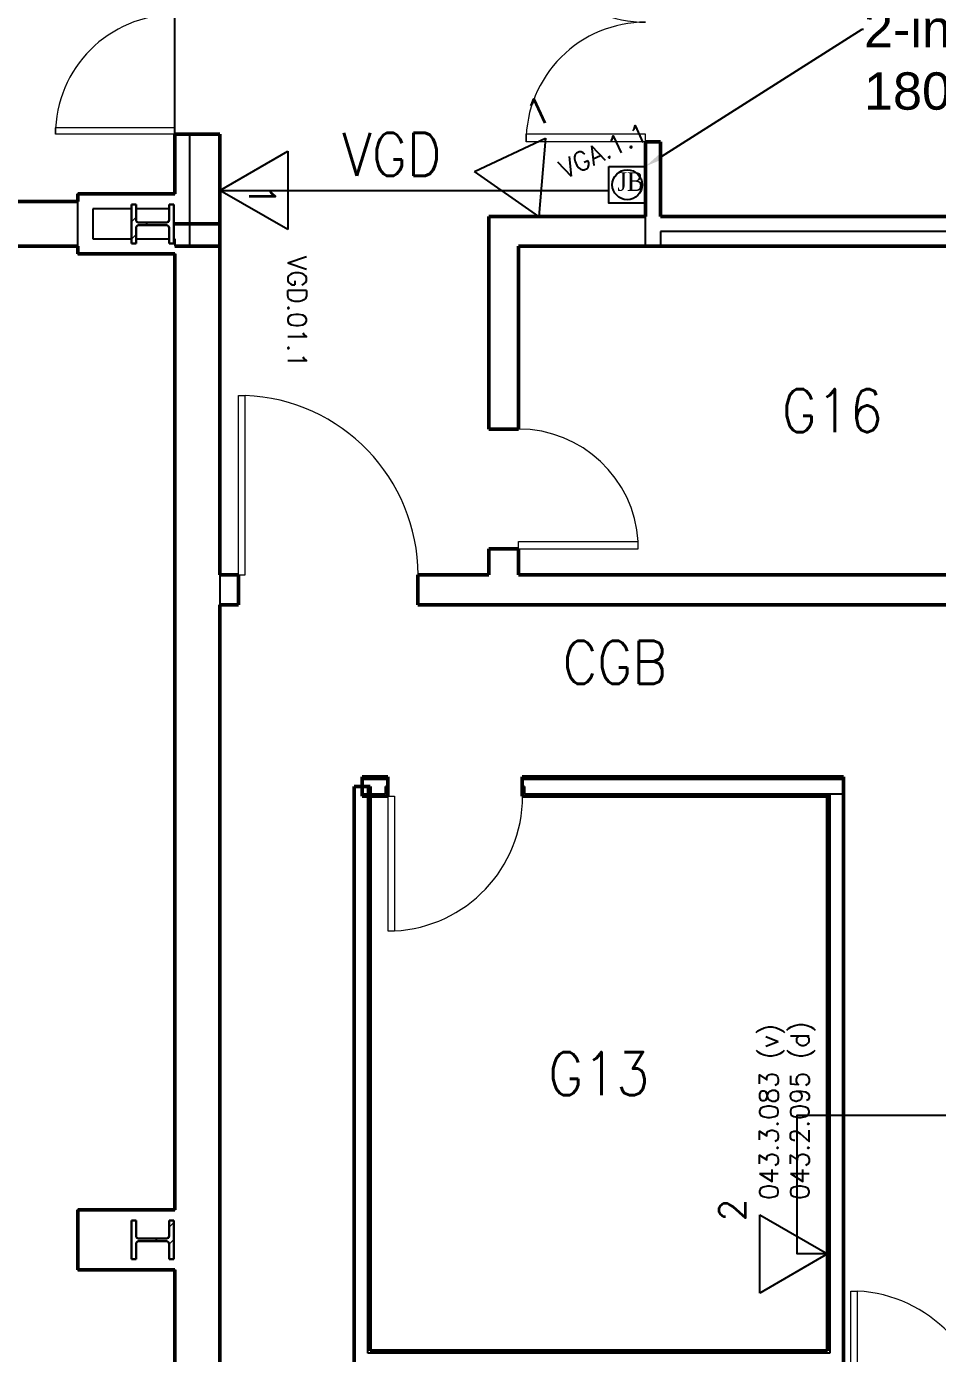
# Model space of a CAD drawing. Header units: inches. Extents: x -460 to 10305, y -938 to 5356.
# Drawn here: x -39.5 to 204.4, y 740.8 to 1096.1 of the extents above; entities that cross this region are included whole.
import ezdxf
from ezdxf import colors
from ezdxf.entities.mleader import LeaderData, LeaderLine
from ezdxf.enums import TextEntityAlignment as Align
from ezdxf.math import Vec2, Vec3

# ---------------------------------------------------------------- set-up
doc = ezdxf.new("R2010")
doc.units = ezdxf.units.IN
doc.header["$MEASUREMENT"] = 0
doc.set_wipeout_variables(frame=1)
doc.layers.add('01-0263-G-DWG-BFP-ARCH$0$SP-COLUMNS', color=40, linetype='Continuous', lineweight=13)
for name, color, linetype in [('01-0263-G-DWG-BFP-ARCH$0$SP-DOOR', 5, 'Continuous'), ('01-0263-G-DWG-BFP-ARCH$0$SP-GROSS', 30, 'Continuous'), ('01-0263-G-DWG-BFP-ARCH$0$SP-RMNO', 7, 'Continuous'), ('01-0263-G-DWG-BFP-ARCH$0$SP-ROOM', 7, 'Continuous'), ('01-0263-G-DWG-BFP-ARCH$0$SP-WALL', 7, 'Continuous'), ('T-Anno-Note', 7, 'Continuous'), ('T-Anno-Path', 7, 'Continuous'), ('T-Comm-E', 1, 'Continuous'), ('T-Comm-E-Security Cameras', 1, 'Continuous'), ('T-Comm-Path', 40, 'Continuous')]:
    doc.layers.add(name, color=color, linetype=linetype)
doc.layers.get('01-0263-G-DWG-BFP-ARCH$0$SP-ROOM').off()
doc.styles.add('01-0263-G-DWG-BFP-ARCH$0$ROMANS', font='ROMANS.shx', dxfattribs={"width": 0.9})
doc.styles.add('3-32', font='SIMPLEX.shx', dxfattribs={"height": 9})
doc.styles.add('Garamond', font='GARA.TTF', dxfattribs={"height": 0.1})

# ---------------------------------------------------------------- blocks, each defined once
blk = doc.blocks.new('01-0263-G-DWG-BFP-ARCH$0$W-Wide Flange-Column - W10X112-203341-GROUND FLOOR - PROPOSED')
at = {"layer": '01-0263-G-DWG-BFP-ARCH$0$SP-COLUMNS', "lineweight": 9}
h = blk.add_hatch(dxfattribs=at)
h.set_pattern_fill('FP_7', color=256, style=0, pattern_type=2)
h.set_pattern_definition([(315, (-320.972, -714.6), (9.50352, 9.50352), []), (315, (-306.572, -714.6), (9.50352, 9.50352), [])])
h.paths.add_polyline_path([(-5.21, -5.68), (5.21, -5.68), (5.21, -4.43), (1.07, -4.43), (0.58, -4.23), (0.38, -3.74), (0.38, 3.74), (0.58, 4.23), (1.07, 4.43), (5.21, 4.43), (5.21, 5.68), (-5.21, 5.68), (-5.21, 4.43), (-1.07, 4.43), (-0.58, 4.23), (-0.38, 3.74), (-0.38, -3.74), (-0.58, -4.23), (-1.07, -4.43), (-5.21, -4.43)], flags=0)
at = {"layer": '01-0263-G-DWG-BFP-ARCH$0$SP-COLUMNS', "lineweight": 30}
for p, q in [((5.21, 5.68), (-5.21, 5.68)), ((-5.21, 5.68), (-5.21, 4.43)), ((-5.21, 4.43), (-1.07, 4.43)), ((-0.38, 3.74), (-0.38, -3.74)), ((0.38, -3.74), (0.38, 3.74)), ((1.07, 4.43), (5.21, 4.43)), ((5.21, 4.43), (5.21, 5.68)), ((-1.07, -4.43), (-5.21, -4.43)), ((-5.21, -4.43), (-5.21, -5.68)), ((-5.21, -5.68), (5.21, -5.68)), ((5.21, -4.43), (1.07, -4.43)), ((5.21, -5.68), (5.21, -4.43))]:
    blk.add_line(p, q, dxfattribs=at)
for centre, start, end in [((-1.07, 3.74), 0, 90), ((1.07, 3.74), 90, 180), ((-1.07, -3.74), 270, 0), ((1.07, -3.74), 180, 270)]:
    blk.add_arc(centre, 0.688, start, end, dxfattribs=at)
blk = doc.blocks.new('01-0263-G-DWG-BFP-ARCH$0$W-Wide Flange-Column - W10X112-V1-GROUND FLOOR - PROPOSED')
at = {"layer": '01-0263-G-DWG-BFP-ARCH$0$SP-COLUMNS', "lineweight": 9}
h = blk.add_hatch(dxfattribs=at)
h.set_pattern_fill('FP_8', color=256, style=0, pattern_type=2)
h.set_pattern_definition([(315, (-48.972, -714.6), (9.50352, 9.50352), []), (315, (-34.572, -714.6), (9.50352, 9.50352), [])])
h.paths.add_polyline_path([(-5.21, -5.68), (5.21, -5.68), (5.21, -4.43), (1.07, -4.43), (0.58, -4.23), (0.38, -3.74), (0.38, 3.74), (0.58, 4.23), (1.07, 4.43), (5.21, 4.43), (5.21, 5.68), (-5.21, 5.68), (-5.21, 4.43), (-1.07, 4.43), (-0.58, 4.23), (-0.38, 3.74), (-0.38, -3.74), (-0.58, -4.23), (-1.07, -4.43), (-5.21, -4.43)], flags=0)
at = {"layer": '01-0263-G-DWG-BFP-ARCH$0$SP-COLUMNS', "lineweight": 30}
for p, q in [((5.21, 5.68), (-5.21, 5.68)), ((-5.21, 5.68), (-5.21, 4.43)), ((-5.21, 4.43), (-1.07, 4.43)), ((-0.38, 3.74), (-0.38, -3.74)), ((0.38, -3.74), (0.38, 3.74)), ((1.07, 4.43), (5.21, 4.43)), ((5.21, 4.43), (5.21, 5.68)), ((-1.07, -4.43), (-5.21, -4.43)), ((-5.21, -4.43), (-5.21, -5.68)), ((-5.21, -5.68), (5.21, -5.68)), ((5.21, -4.43), (1.07, -4.43)), ((5.21, -5.68), (5.21, -4.43))]:
    blk.add_line(p, q, dxfattribs=at)
for centre, start, end in [((-1.07, 3.74), 0, 90), ((1.07, 3.74), 90, 180), ((-1.07, -3.74), 270, 0), ((1.07, -3.74), 180, 270)]:
    blk.add_arc(centre, 0.688, start, end, dxfattribs=at)
blk = doc.blocks.new('01-0263-G-DWG-BFP-ARCH$0$Single-Flush - 48_ x 6_8_-2974793-GROUND FLOOR - PROPOSED')
at = {"layer": '01-0263-G-DWG-BFP-ARCH$0$SP-DOOR', "lineweight": 20}
for p, q in [((22.25, -4), (22.25, -52.03)), ((24, -4), (22.25, -4)), ((24, -4), (24, -52.03)), ((24, -52.03), (22.25, -52.03))]:
    blk.add_line(p, q, dxfattribs=at)
at = {"layer": '01-0263-G-DWG-BFP-ARCH$0$SP-DOOR', "lineweight": 9}
blk.add_arc((24, -4), 48.07, 180, 267.9135, dxfattribs=at)
blk = doc.blocks.new('01-0263-G-DWG-BFP-ARCH$0$M-2 DOOR - 2_8_ x 6_8_-328357-GROUND FLOOR - PROPOSED')
at = {"layer": '01-0263-G-DWG-BFP-ARCH$0$SP-DOOR', "lineweight": 20}
for p, q in [((14, 4), (14, 36)), ((16, 36), (14, 36)), ((16, 4), (16, 36)), ((16, 4), (14, 4))]:
    blk.add_line(p, q, dxfattribs=at)
at = {"layer": '01-0263-G-DWG-BFP-ARCH$0$SP-DOOR', "lineweight": 9}
blk.add_arc((16, 4), 32.07, 93.5759, 180, dxfattribs=at)
blk = doc.blocks.new('01-0263-G-DWG-BFP-ARCH$0$W-1 DOOR - 3_0_ x 6_8_-309450-GROUND FLOOR - PROPOSED')
at = {"layer": '01-0263-G-DWG-BFP-ARCH$0$SP-DOOR', "lineweight": 20}
for p, q in [((16.25, -2.12), (16.25, -38.15)), ((18, -2.12), (16.25, -2.12)), ((18, -2.12), (18, -38.15)), ((18, -38.15), (16.25, -38.15))]:
    blk.add_line(p, q, dxfattribs=at)
at = {"layer": '01-0263-G-DWG-BFP-ARCH$0$SP-DOOR', "lineweight": 9}
blk.add_arc((18, -2.12), 36.07, 180, 267.2188, dxfattribs=at)
blk = doc.blocks.new('01-0263-G-DWG-BFP-ARCH$0$Double-Flush - 2_8_ x 6_8_ x 2_-328689-GROUND FLOOR - PROPOSED')
at = {"layer": '01-0263-G-DWG-BFP-ARCH$0$SP-DOOR', "lineweight": 20}
for p, q in [((-32, 34), (-30, 34)), ((-32, 2), (-32, 34)), ((-30, 2), (-30, 34)), ((30, 2), (30, 33.94)), ((32, 2), (32, 34)), ((-32, 2), (-30, 2)), ((32, 2), (30, 2))]:
    blk.add_line(p, q, dxfattribs=at)
at = {"layer": '01-0263-G-DWG-BFP-ARCH$0$SP-DOOR', "lineweight": 9}
for centre, start, end in [((-32, 2), 0, 90), ((32, 2), 90, 180)]:
    blk.add_arc(centre, 32, start, end, dxfattribs=at)
blk = doc.blocks.new('01-0263-G-DWG-BFP-ARCH$0$Double-Flush - 2_8_ x 7_0_ x 2_ 2-344481-GROUND FLOOR - PROPOSED')
at = {"layer": '01-0263-G-DWG-BFP-ARCH$0$SP-DOOR', "lineweight": 20}
for p, q in [((-32, 38), (-30.25, 38)), ((-32, 6), (-32, 38)), ((-30.25, 6), (-30.25, 38)), ((30.25, 6), (30.25, 37.95)), ((32, 6), (32, 38)), ((-32, 6), (-30.25, 6)), ((32, 6), (30.25, 6))]:
    blk.add_line(p, q, dxfattribs=at)
at = {"layer": '01-0263-G-DWG-BFP-ARCH$0$SP-DOOR', "lineweight": 9}
for centre, start, end in [((-32, 6), 0, 90), ((32, 6), 90, 180)]:
    blk.add_arc(centre, 32, start, end, dxfattribs=at)
blk = doc.blocks.new('01-0263-G-DWG-BFP-ARCH$0$Single-Flush - 36_ x 84_ FR-4530757-GROUND FLOOR - PROPOSED')
at = {"layer": '01-0263-G-DWG-BFP-ARCH$0$SP-DOOR', "lineweight": 20}
for p, q in [((16.25, 2.62), (16.25, 38.65)), ((18, 38.65), (16.25, 38.65)), ((18, 2.62), (18, 38.65)), ((18, 2.62), (16.25, 2.62))]:
    blk.add_line(p, q, dxfattribs=at)
at = {"layer": '01-0263-G-DWG-BFP-ARCH$0$SP-DOOR', "lineweight": 9}
blk.add_arc((18, 2.62), 36.07, 92.7812, 180, dxfattribs=at)
blk = doc.blocks.new('01-0263-G-DWG-BFP-ARCH$0$FMGRM1')
at = {"style": '01-0263-G-DWG-BFP-ARCH$0$ROMANS', "width": 0.9}
for tag, p in [('RMAREA', (0, -0.2836)), ('DATA1', (0, -0.443)), ('DATA2', (0, -0.6024)), ('DATA3', (0, -0.7618)), ('DATA4', (0, -0.9213)), ('DATA5', (0, -1.0807))]:
    blk.add_attdef(tag, text='', height=0.1172, dxfattribs=at).set_placement(p, align=Align.CENTER)
at = {"linetype": 'Continuous'}
blk.add_wipeout([(-0.375, -0.125), (0.375, -0.125), (0.375, 0.125), (-0.375, 0.125)], dxfattribs=at)
at = {"layer": '01-0263-G-DWG-BFP-ARCH$0$SP-RMNO', "style": '01-0263-G-DWG-BFP-ARCH$0$ROMANS', "width": 0.9}
blk.add_attdef('RMNUMB', text='', height=0.16, dxfattribs=at).set_placement((0, 0), align=Align.MIDDLE)
blk = doc.blocks.new('01-0263-G-DWG-BFP-ARCH', base_point=(1295.16, 1352.86))
at = {"layer": '01-0263-G-DWG-BFP-ARCH$0$SP-WALL', "lineweight": 50}
for p, q in [((1295.16, 2416.86), (1295.16, 2400.86)), ((1307.16, 2416.86), (1295.16, 2416.86)), ((1307.16, 2298.86), (1307.16, 2416.86)), ((1421.16, 2414.86), (1421.16, 2394.86)), ((1425.16, 2414.86), (1421.16, 2414.86)), ((1425.16, 2394.86), (1425.16, 2414.86)), ((1269.16, 2398.86), (996.69, 2398.86)), ((1295.16, 2400.86), (1269.16, 2400.86)), ((1269.16, 2400.86), (1269.16, 2398.86)), ((1421.16, 2394.86), (1379.16, 2394.86)), ((1379.16, 2394.86), (1379.16, 2337.86)), ((1514.16, 2394.86), (1425.16, 2394.86)), ((1307.16, 2392.86), (1295.16, 2392.86)), ((996.69, 2386.86), (1269.16, 2386.86)), ((1269.16, 2386.86), (1269.16, 2384.86)), ((1269.16, 2384.86), (1295.16, 2384.86)), ((1295.16, 2386.86), (1307.16, 2386.86)), ((1295.16, 2384.86), (1295.16, 2128.86)), ((1387.16, 2386.86), (1555.16, 2386.86)), ((1387.16, 2337.86), (1387.16, 2386.86)), ((1379.16, 2337.86), (1387.16, 2337.86)), ((1379.16, 2305.86), (1379.16, 2298.86)), ((1387.16, 2305.86), (1379.16, 2305.86)), ((1387.16, 2298.86), (1387.16, 2305.86)), ((1312.16, 2298.86), (1307.16, 2298.86)), ((1312.16, 2290.86), (1312.16, 2298.86)), ((1379.16, 2298.86), (1360.16, 2298.86)), ((1360.16, 2298.86), (1360.16, 2290.86)), ((1555.16, 2298.86), (1387.16, 2298.86)), ((1307.16, 2290.86), (1312.16, 2290.86)), ((1307.16, 2008.86), (1307.16, 2290.86)), ((1360.16, 2290.86), (1513.91, 2290.86)), ((1343.16, 2242.24), (1343.16, 2080.86)), ((1347.41, 2242.24), (1343.16, 2242.24)), ((1352.16, 2244.86), (1345.28, 2244.86)), ((1345.28, 2244.86), (1345.28, 2239.61)), ((1347.41, 2091.11), (1347.41, 2242.24)), ((1352.16, 2239.61), (1352.16, 2244.86)), ((1474.16, 2244.86), (1388.16, 2244.86)), ((1388.16, 2244.86), (1388.16, 2239.61)), ((1474.16, 2071.11), (1474.16, 2244.86)), ((1345.28, 2239.61), (1352.16, 2239.61)), ((1388.16, 2239.61), (1469.91, 2239.61)), ((1469.91, 2239.61), (1469.91, 2091.11)), ((1295.16, 2128.86), (1269.16, 2128.86)), ((1269.16, 2128.86), (1269.16, 2112.86)), ((1269.16, 2112.86), (1295.16, 2112.86)), ((1295.16, 2112.86), (1295.16, 1856.86)), ((1469.91, 2091.11), (1347.41, 2091.11))]:
    blk.add_line(p, q, dxfattribs=at)
at = {"layer": '01-0263-G-DWG-BFP-ARCH$0$SP-WALL'}
for p, q in [((1299.16, 2386.86), (1299.16, 2416.86)), ((1269.16, 2386.86), (1269.16, 2398.86)), ((1273.16, 2396.86), (1273.16, 2388.86)), ((1283.48, 2396.86), (1273.16, 2396.86)), ((1293.59, 2396.86), (1284.73, 2396.86)), ((1295.16, 2396.86), (1294.84, 2396.86)), ((1421.16, 2386.86), (1421.16, 2394.86)), ((1515.05, 2390.86), (1425.16, 2390.86)), ((1425.16, 2390.86), (1425.16, 2386.86)), ((1273.16, 2388.86), (1283.48, 2388.86)), ((1284.73, 2388.86), (1293.59, 2388.86)), ((1294.84, 2388.86), (1295.16, 2388.86)), ((1295.16, 2388.86), (1295.16, 2386.86)), ((1307.16, 2298.86), (1307.16, 2290.86)), ((1345.28, 2244.24), (1352.16, 2244.24)), ((1346.78, 2090.49), (1346.78, 2242.24)), ((1352.16, 2242.24), (1351.53, 2242.24)), ((1351.53, 2240.24), (1351.53, 2242.24)), ((1388.16, 2244.24), (1474.16, 2244.24)), ((1388.78, 2242.24), (1388.16, 2242.24)), ((1388.78, 2242.24), (1388.78, 2240.24)), ((1345.28, 2240.24), (1351.53, 2240.24)), ((1388.78, 2240.24), (1474.16, 2240.24)), ((1470.53, 2239.61), (1469.91, 2239.61)), ((1470.53, 2240.24), (1470.53, 2090.49)), ((1470.53, 2090.49), (1346.78, 2090.49))]:
    blk.add_line(p, q, dxfattribs=at)
at = {"layer": '01-0263-G-DWG-BFP-ARCH$0$SP-COLUMNS', "rotation": 89.99999999999984}
for name, p in [('01-0263-G-DWG-BFP-ARCH$0$W-Wide Flange-Column - W10X112-203341-GROUND FLOOR - PROPOSED', (1289.16, 2392.86)), ('01-0263-G-DWG-BFP-ARCH$0$W-Wide Flange-Column - W10X112-V1-GROUND FLOOR - PROPOSED', (1289.16, 2120.86))]:
    blk.add_blockref(name, p, dxfattribs=at)
at = {"layer": '01-0263-G-DWG-BFP-ARCH$0$SP-DOOR'}
for name, p, rotation in [('01-0263-G-DWG-BFP-ARCH$0$Double-Flush - 2_8_ x 7_0_ x 2_ 2-344481-GROUND FLOOR - PROPOSED', (1301.16, 2448.86), 89.9999999999999), ('01-0263-G-DWG-BFP-ARCH$0$Double-Flush - 2_8_ x 6_8_ x 2_-328689-GROUND FLOOR - PROPOSED', (1423.16, 2446.86), 89.99999999999991), ('01-0263-G-DWG-BFP-ARCH$0$Single-Flush - 48_ x 6_8_-2974793-GROUND FLOOR - PROPOSED', (1336.16, 2294.86), 180), ('01-0263-G-DWG-BFP-ARCH$0$M-2 DOOR - 2_8_ x 6_8_-328357-GROUND FLOOR - PROPOSED', (1383.16, 2321.86), 269.9999999999999), ('01-0263-G-DWG-BFP-ARCH$0$Single-Flush - 36_ x 84_ FR-4530757-GROUND FLOOR - PROPOSED', (1370.16, 2242.24), 180), ('01-0263-G-DWG-BFP-ARCH$0$W-1 DOOR - 3_0_ x 6_8_-309450-GROUND FLOOR - PROPOSED', (1494.16, 2068.99), 180)]:
    blk.add_blockref(name, p, dxfattribs=dict(at, rotation=rotation))
at = {"layer": '01-0263-G-DWG-BFP-ARCH$0$SP-ROOM'}
ref = blk.add_blockref('01-0263-G-DWG-BFP-ARCH$0$FMGRM1', (1353.22, 2411.45), dxfattribs=dict(at, xscale=72, yscale=72, zscale=72))
ref.add_attrib('RMNUMB', 'VGD', dxfattribs={"layer": '01-0263-G-DWG-BFP-ARCH$0$SP-RMNO', "height": 11.52, "style": '01-0263-G-DWG-BFP-ARCH$0$ROMANS', "width": 0.9}).set_placement((1353.22, 2411.45), align=Align.MIDDLE)
ref = blk.add_blockref('01-0263-G-DWG-BFP-ARCH$0$FMGRM1', (1471.16, 2342.86), dxfattribs=dict(at, xscale=72, yscale=72, zscale=72))
ref.add_attrib('RMNUMB', 'G16', dxfattribs={"layer": '01-0263-G-DWG-BFP-ARCH$0$SP-RMNO', "height": 11.52, "style": '01-0263-G-DWG-BFP-ARCH$0$ROMANS', "width": 0.9}).set_placement((1471.16, 2342.86), align=Align.MIDDLE)
ref = blk.add_blockref('01-0263-G-DWG-BFP-ARCH$0$FMGRM1', (1412.91, 2275.47), dxfattribs=dict(at, xscale=72, yscale=72, zscale=72))
ref.add_attrib('RMNUMB', 'CGB', dxfattribs={"layer": '01-0263-G-DWG-BFP-ARCH$0$SP-RMNO', "height": 11.52, "style": '01-0263-G-DWG-BFP-ARCH$0$ROMANS', "width": 0.9}).set_placement((1412.91, 2275.47), align=Align.MIDDLE)
ref = blk.add_blockref('01-0263-G-DWG-BFP-ARCH$0$FMGRM1', (1408.66, 2165.36), dxfattribs=dict(at, xscale=72, yscale=72, zscale=72))
ref.add_attrib('RMNUMB', 'G13', dxfattribs={"layer": '01-0263-G-DWG-BFP-ARCH$0$SP-RMNO', "height": 11.52, "style": '01-0263-G-DWG-BFP-ARCH$0$ROMANS', "width": 0.9}).set_placement((1408.66, 2165.36), align=Align.MIDDLE)
at = {"layer": '01-0263-G-DWG-BFP-ARCH$0$SP-GROSS'}
blk.add_lwpolyline([(1295.16, 1856.86), (1295.16, 2112.86), (1269.16, 2112.86), (1269.16, 2128.86), (1295.16, 2128.86), (1295.16, 2384.86), (1269.16, 2384.86), (1269.16, 2400.86), (1295.16, 2400.86), (1295.16, 2628.86), (1421.16, 2628.86), (1421.16, 2643.36), (1437.16, 2643.36), (1437.16, 2628.86), (1625.16, 2628.86), (1625.16, 2643.36), (1641.16, 2643.36), (1641.16, 2628.86), (1829.16, 2628.86), (1829.16, 2643.36), (1845.16, 2643.36), (1845.16, 2628.86), (3089.16, 2628.86)], dxfattribs=at)
blk = doc.blocks.new('DATA(1)')
for p, q in [((0, 0), (-10.5, 18.19)), ((-10.5, 18.19), (10.5, 18.19)), ((10.5, 18.19), (0, 0))]:
    blk.add_line(p, q)
at = {"insert": (8.78, 29.02), "char_height": 7, "width": 11.7808, "attachment_point": 1, "style": '3-32'}
blk.add_mtext('1', dxfattribs=at)
at = {"style": '3-32'}
for tag, p, flags in [('RM_NUMBER', (101.74, 125.6), 1), ('UTP_CATEGORY', (101.74, 112.22), 1), ('QUANTITY_UTP', (101.74, 99.1), 1), ('WIRELESS_OUTLET_LOCATION', (101.74, 86.08), 1), ('TELECOMM_ROOM', (101.74, 72.22), 1), ('QTY_COAX', (100.28, 43.9), 1), ('POS_2', (219.36, 22.77), 1), ('POS_3', (219.36, 14.4), 1), ('POS_1', (10.5, 6.09), 4), ('POS_4', (219.36, 6.02), 1), ('POS_5', (219.36, -2.1), 1), ('POS_6', (219.36, -10.6), 1)]:
    blk.add_attdef(tag, p, '', height=5, dxfattribs=dict(at, flags=flags))
at = {"flags": 1}
blk.add_attdef('WO_NUMBER', text='', height=5, dxfattribs=at).set_placement((99.44, 26.76), align=Align.BOTTOM_LEFT)
blk = doc.blocks.new('VOICE(1)DATA(1)')
for p, q in [((0, 0), (-10.5, 18.19)), ((-10.5, 18.19), (10.5, 18.19)), ((10.5, 18.19), (0, 0))]:
    blk.add_line(p, q)
at = {"insert": (8.78, 29.02), "char_height": 7, "width": 11.7808, "attachment_point": 1, "style": '3-32'}
blk.add_mtext('2', dxfattribs=at)
at = {"style": '3-32', "flags": 1}
for tag, p in [('RM_NUMBER', (69.55, 128.88)), ('UTP_CATEGORY', (69.55, 115.51)), ('QUANTITY_UTP', (69.55, 102.38)), ('WIRELESS_OUTLET_LOCATION', (69.55, 89.37)), ('TELECOMM_ROOM', (69.55, 75.51)), ('QTY_COAX', (68.88, 48.95)), ('POS_3', (182.21, 20.14)), ('POS_4', (182.21, 11.77)), ('POS_5', (182.21, 3.64)), ('POS_6', (182.21, -4.86))]:
    blk.add_attdef(tag, p, '', height=5, dxfattribs=at)
at = {"flags": 1}
blk.add_attdef('WO_NUMBER', text='', height=5, dxfattribs=at).set_placement((68.5, 31.44), align=Align.BOTTOM_LEFT)
at = {"style": '3-32'}
for tag, p in [('POS_1', (14.48, 13.23)), ('POS_2', (14.48, 4.98))]:
    blk.add_attdef(tag, p, '', height=5, dxfattribs=at)
blk = doc.blocks.new('UC_UNIVERSAL(1)')
for p, q in [((0, 0), (-10.5, 18.19)), ((-10.5, 18.19), (10.5, 18.19)), ((10.5, 18.19), (0, 0))]:
    blk.add_line(p, q)
at = {"insert": (-1.66, 14.85), "char_height": 7, "width": 5.2936, "attachment_point": 1, "style": '3-32'}
blk.add_mtext('1', dxfattribs=at)
at = {"style": '3-32'}
for tag, p, flags in [('ROOM_ID', (92.63, 125.63), 1), ('CABLE_TYPE', (92.63, 113.63), 1), ('FLOOR_ID', (92.63, 101.63), 1), ('WAO_LOCATION', (92.63, 89.63), 1), ('TELECOMM_ROOM_ID', (92.63, 77.63), 1), ('REFERENCE_ID', (92.63, 63.96), 1), ('POS_2', (92.63, 29.98), 1), ('POS_1', (17.57, 18.19), 4), ('POS_3', (92.63, 17.98), 1), ('POS_4', (92.63, 5.98), 1)]:
    blk.add_attdef(tag, p, '', height=5, dxfattribs=dict(at, flags=flags))

msp = doc.modelspace()

# ---------------------------------------------------------------- block references
msp.add_blockref('01-0263-G-DWG-BFP-ARCH', (0.26, 3.26))

# ---------------------------------------------------------------- next in the draw order: linework, layer by layer
at = {"layer": 'T-Anno-Path'}
msp.add_lwpolyline([(116.45, 1058.65), (126.26, 1058.65), (126.26, 1048.84), (116.45, 1048.84)], close=True, dxfattribs=at)
msp.add_circle((121.36, 1053.74), 4, dxfattribs=at)
at = {"layer": 'T-Comm-Path'}
for points in [[(12.26, 1052.24), (116.45, 1052.24)], [(175.01, 767.49), (166.84, 767.49), (166.84, 804.64), (1955.23, 804.64), (2160.07, 870.22), (2251.3, 870.22), (2251.3, 949.26)]]:
    msp.add_lwpolyline(points, dxfattribs=at)

# ---------------------------------------------------------------- next in the draw order: block references
at = {"layer": 'T-Comm-E'}
ref = msp.add_blockref('DATA(1)', (97.68, 1045.26), dxfattribs=dict(at, rotation=25.09943283700809))
ref.add_attrib('POS_1', 'VGA.1.1', (104.61, 1055.23), dxfattribs={"layer": '0', "height": 5, "rotation": 25.0994, "style": '3-32'})
at = {"layer": 'T-Comm-E', "rotation": 90}
msp.add_blockref('VOICE(1)DATA(1)', (175.01, 767.49), dxfattribs=at).add_auto_attribs({'POS_1': '043.3.083 (v)', 'POS_2': '043.2.095 (d)'})
at = {"layer": 'T-Comm-E-Security Cameras'}
ref = msp.add_blockref('UC_UNIVERSAL(1)', (12.26, 1052.24), dxfattribs=dict(at, rotation=270))
ref.add_attrib('POS_1', 'VGD.01.1', (30.45, 1034.68), dxfattribs={"layer": '0', "height": 5, "rotation": 270, "style": '3-32'})

# ---------------------------------------------------------------- next in the draw order: texts
at = {"layer": 'T-Anno-Path', "insert": (118.71, 1057.1), "char_height": 5, "attachment_point": 1, "style": 'Garamond'}
msp.add_mtext_dynamic_manual_height_columns('JB', width=7.8471, gutter_width=0.5, heights=[0], dxfattribs=at)

# ---------------------------------------------------------------- next in the draw order: leaders
at = {"layer": 'T-Anno-Note'}
ml = msp.add_multileader_mtext('Standard', dxfattribs=at)
ml.set_content('{\\f@Arial Unicode MS|b0|i0|c0|p34;2-in To\\P180B}', color=256)
ml.set_leader_properties()
ml.build(insert=Vec2(0, 0))
ml.multileader.update_dxf_attribs({"text_right_attachment_type": 6, "dogleg_length": 0.36, "arrow_head_size": 5})
ctx = ml.context
ctx.base_point, ctx.char_height, ctx.arrow_head_size, ctx.landing_gap_size, ctx.plane_origin = Vec3(184.65, 1095.41), 10, 5, 0.09, Vec3(117.54, 1057.02)
ctx.right_attachment = 6
notes = []
notes.append((ctx, [(1, (1, 1, 0), (184.29, 1095.41), (1, 0), 0.36, [(0, [(126.26, 1058.65)], 0, [])])]))
ctx.mtext.insert, ctx.mtext.flow_direction = Vec3(184.74, 1100.5), 5
for ctx, leaders in notes:
    for number, flags, end, landing, length, lines in leaders:
        leader = LeaderData()
        leader.index, (leader.has_last_leader_line, leader.has_dogleg_vector, leader.attachment_direction) = number, flags
        leader.last_leader_point, leader.dogleg_vector, leader.dogleg_length = Vec3(end), Vec3(landing), length
        for number, points, colour, breaks in lines:
            line = LeaderLine()
            line.index, line.vertices, line.color, line.breaks = number, Vec3.list(points), colors.encode_raw_color(colour), breaks
            leader.lines.append(line)
        ctx.leaders.append(leader)

doc.saveas('drawing.dxf')
